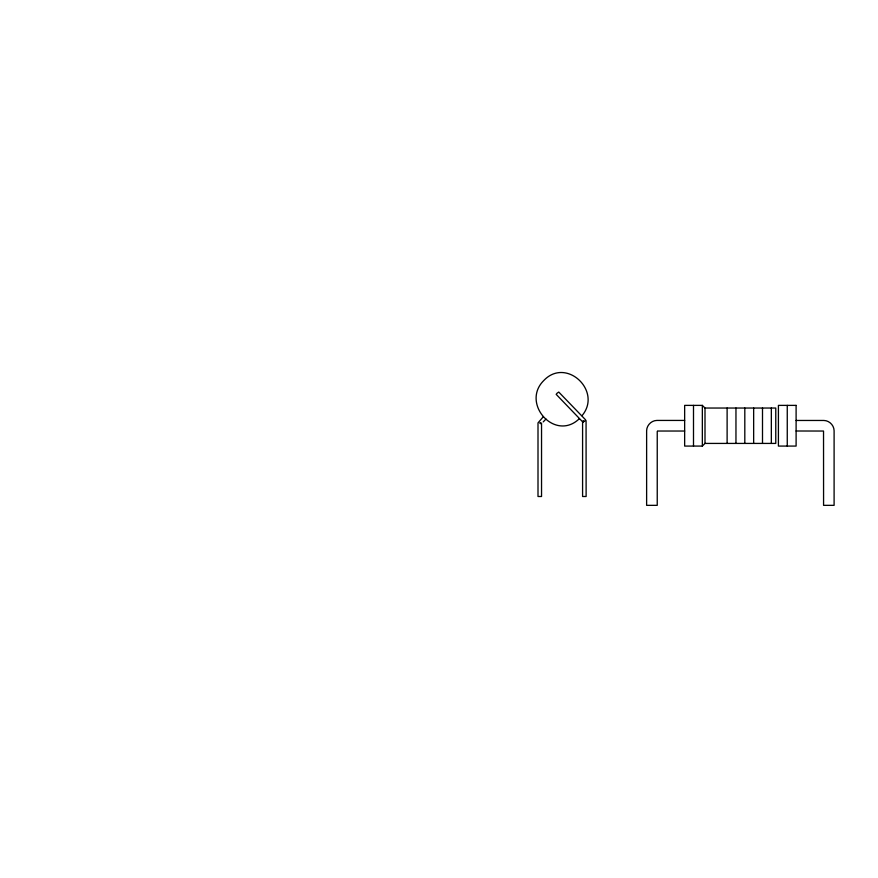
<?xml version="1.0" encoding="UTF-8"?>
<svg xmlns="http://www.w3.org/2000/svg" width="878" height="878" viewBox="0 0 878 878"><rect width="100%" height="100%" fill="white"/><g stroke="black" fill="none" stroke-linecap="round" stroke-linejoin="round"><path stroke-width="1.32" d="M582.015 415.667C602.648 391.248 566.266 356.698 543.778 380.536C520.61 403.463 555.083 442.117 579.337 418.696M583.42 421.396L582.904 422.153L584.792 421.111L582.641 421.33L583.464 421.22M543.416 416.611L538.005 422.922L538.005 496.498L541.539 496.498L541.539 423.152L539.783 422.933L541.188 423.909M543.197 421.923L545.962 419.058M702.345 446.079L705.001 443.423L775.768 443.423L775.768 408.04L705.001 408.04L702.345 405.384L684.653 405.384L684.653 446.079L702.345 446.079L702.345 405.384M684.653 420.43L656.887 420.43C651.454 420.496 646.702 425.259 646.625 430.692L646.625 505.344L657.238 505.344L657.238 431.383M796.105 420.463L823.871 420.463C829.282 420.54 834.023 425.281 834.1 430.692L834.1 505.344L823.575 505.344L823.531 431.043L796.105 430.999M657.589 431.032L684.653 431.032M585.637 419.893L558.759 392.06L557.014 393.267L556.191 394.354L582.586 421.813L582.586 496.498L586.12 496.498L586.065 420.661M787.259 405.384L787.259 446.079M771.345 408.04L771.345 443.423M762.499 408.04L762.499 443.423M753.653 408.04L753.653 443.423M744.807 408.04L744.807 443.423M735.962 408.04L735.962 443.423M727.116 408.04L727.116 443.423M705.001 408.04L705.001 443.423M693.499 405.384L693.499 446.079M796.105 405.384L778.413 405.384L778.413 446.079L796.105 446.079L796.105 405.384"/></g></svg>
